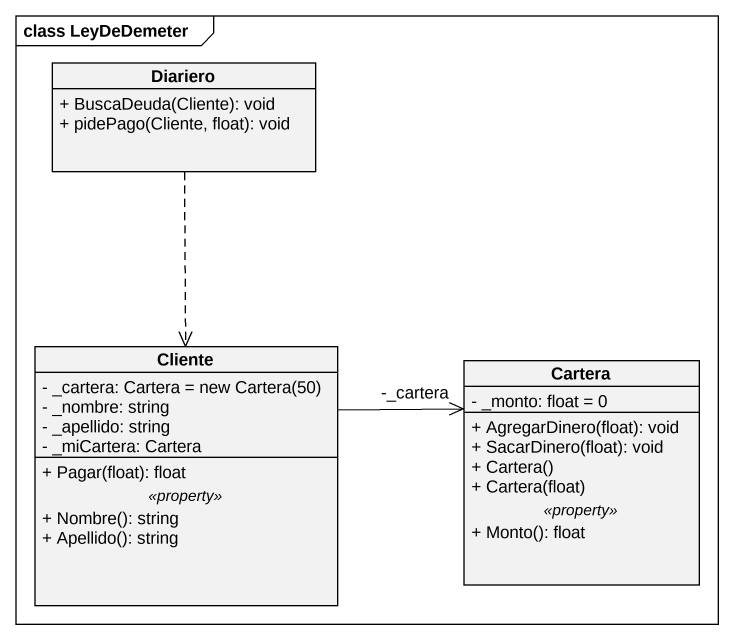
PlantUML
@startuml
mainframe class LeyDeDemeter
hide circle
hide empty members
skinparam classAttributeIconSize 0
class Diariero {
  + BuscaDeuda(Cliente): void
  + pidePago(Cliente, float): void
}
class Cliente {
  {field} - _cartera: Cartera = new Cartera(50)
  - _nombre: string
  - _apellido: string
  - _miCartera: Cartera
  --
  + Pagar(float): float
  .. <<property>> ..
  + Nombre(): string
  + Apellido(): string
}
class Cartera {
  - _monto: float = 0
  --
  + AgregarDinero(float): void
  + SacarDinero(float): void
  + Cartera()
  + Cartera(float)
  .. <<property>> ..
  + Monto(): float
}
Diariero ..> Cliente
Cliente -right-> "-_cartera" Cartera
@enduml
